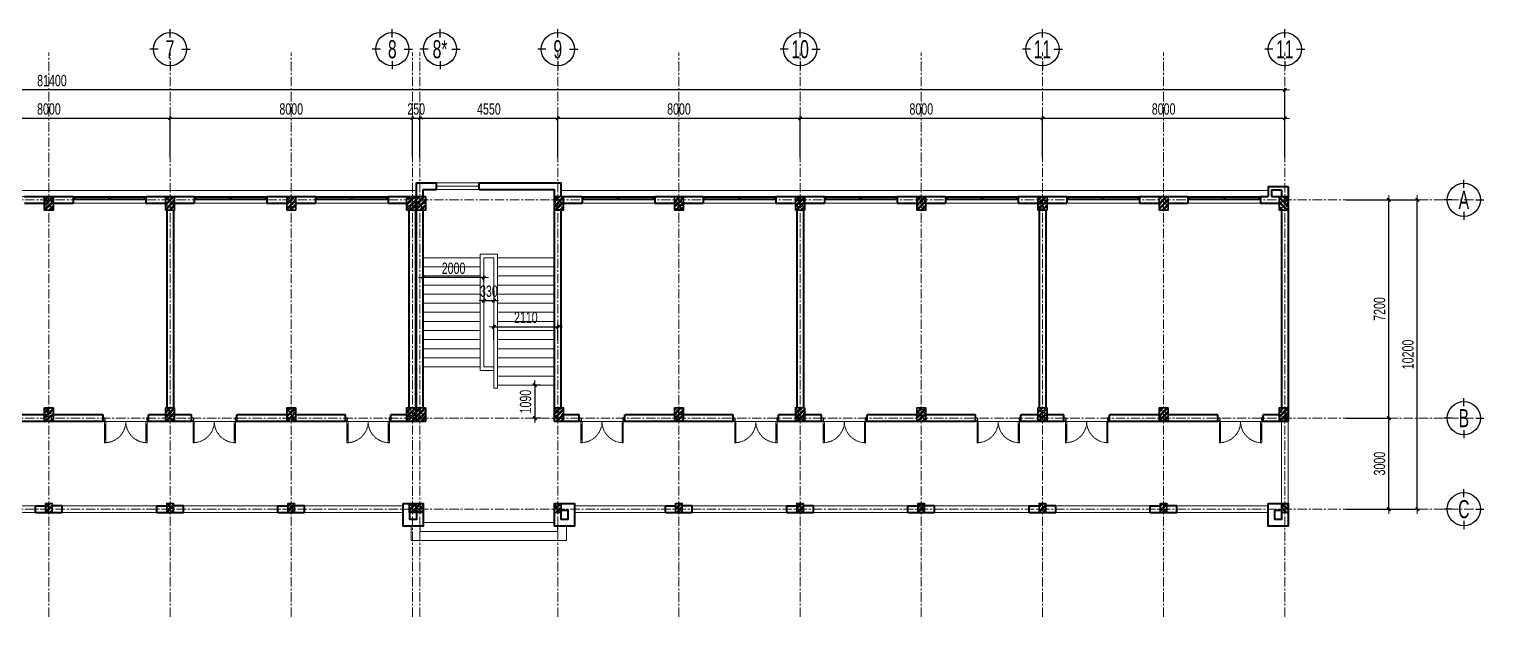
# Model space of a CAD drawing. Header units: millimetres. Extents: x 1890250 to 2116214, y -724415 to -634712.
# Drawn here: x 2068189 to 2116214, y -724415 to -705032 of the extents above; entities that cross this region are included whole.
import ezdxf
from ezdxf.enums import TextEntityAlignment as Align

# ---------------------------------------------------------------- set-up
doc = ezdxf.new("R2010")
doc.units = ezdxf.units.MM
doc.header["$LTSCALE"] = 250
doc.header["$MEASUREMENT"] = 0
doc.linetypes.add('CENTER', pattern=[2, 1.25, -0.25, 0.25, -0.25])
doc.linetypes.add('HIDDEN2', pattern=[0.1875, 0.125, -0.0625])
doc.layers.get('DEFPOINTS').update_dxf_attribs({"lineweight": 0})
for name, color, linetype, lineweight in [('03', 252, 'Continuous', 30), ('cat1', 30, 'Continuous', 40), ('cot', 40, 'Continuous', 35), ('DBH_cua', 125, 'Continuous', 9), ('DBH_manh1', 67, 'Continuous', 13), ('DBH_thay1', 63, 'Continuous', 18), ('dim', 144, 'Continuous', 13), ('hatch1', 136, 'Continuous', 9), ('LC Dim', 8, 'Continuous', 18), ('manh1', 67, 'Continuous', 13), ('thay1', 63, 'Continuous', 18), ('truc', 76, 'CENTER', 9)]:
    doc.layers.add(name, color=color, linetype=linetype, lineweight=lineweight)
doc.styles.add('EG 1', font='VHAVANB.TTF')
doc.styles.add('HOATBIF', font='hoatbif.shx', dxfattribs={"width": 0.7})
doc.styles.add('Tahoma', font='tahoma.ttf')
doc.dimstyles.new('1-150', dxfattribs={"dimscale": 150, "dimtxt": 2.5, "dimasz": 0.35, "dimexe": 0.5, "dimexo": 0, "dimgap": 0.8, "dimtad": 1, "dimdec": 0, "dimzin": 0, "dimdsep": 46, "dimtxsty": 'HOATBIF', "dimblk1": 'DOT', "dimblk2": 'DOT', "dimsah": 1, "dimcen": -1, "dimdle": 1, "dimclrd": 256, "dimclre": 256, "dimclrt": 4, "dimadec": 3, "dimazin": 2, "dimtfac": 0.333333, "dimtdec": 0, "dimtix": 1, "dimtmove": 2, "dimatfit": 3, "dimldrblk": 'DOT', "dimfxl": 1, "dimtvp": 0.833333, "dimtolj": 1, "dimtzin": 0, "dimarcsym": 0})

# ---------------------------------------------------------------- blocks, each defined once
blk = doc.blocks.new('A$C0B8376B1')
at = {"layer": 'truc'}
for p, q in [((45729, 0), (45729, 18610)), ((49729, 0), (49729, 18610)), ((53729, 0), (53729, 18610)), ((57729, 0), (57729, 18610)), ((57979, 0), (57979, 18610)), ((62529, 0), (62529, 18610)), ((66529, 0), (66529, 18610)), ((70529, 0), (70529, 18610)), ((74529, 0), (74529, 18610)), ((78529, 0), (78529, 18610)), ((82529, 0), (82529, 18610)), ((86529, 0), (86529, 18610)), ((92758, 13754), (0, 13754)), ((92758, 6554), (0, 6554)), ((92758, 3554), (0, 3554))]:
    blk.add_line(p, q, dxfattribs=at)
blk = doc.blocks.new('DOT')
at = {"layer": 'LC Dim'}
blk.add_line((-3, 0), (3, 0), dxfattribs=at)
at = {"layer": 'LC Dim', "color": 4}
blk.add_line((-1, -1), (1, 1), dxfattribs=at)
blk.add_lwpolyline([(0.5, 1), (-1, -0.5), (-0.5, -1), (1, 0.5)], close=True, dxfattribs=at)
blk = doc.blocks.new('*D912')
at = {"layer": 'DEFPOINTS', "color": 0, "transparency": 16777216}
for p in [(2111665, -717861), (2113078, -717861), (2111665, -720861)]:
    blk.add_point(p, dxfattribs=at)
at = {"layer": 'dim', "lineweight": -2, "transparency": 16777216}
for p, q in [((2111665, -717861), (2113153, -717861)), ((2113078, -720809), (2113078, -717914)), ((2111665, -720861), (2113153, -720861))]:
    blk.add_line(p, q, dxfattribs=at)
at = {"layer": 'dim', "lineweight": -2, "transparency": 16777216, "xscale": 52.5, "yscale": 52.5, "zscale": 52.5}
for p, rotation in [((2113078, -717861), 90), ((2113078, -720861), 270)]:
    blk.add_blockref('DOT', p, dxfattribs=dict(at, rotation=rotation))
at = {"layer": 'dim', "color": 4, "transparency": 16777216, "insert": (2112770, -719361), "char_height": 375, "attachment_point": 5, "rotation": 90, "style": 'HOATBIF'}
blk.add_mtext('\\A1;3000', dxfattribs=at)
blk = doc.blocks.new('*D913')
at = {"layer": 'DEFPOINTS', "color": 0, "transparency": 16777216}
for p in [(2111665, -710661), (2113078, -710661), (2111665, -717861)]:
    blk.add_point(p, dxfattribs=at)
at = {"layer": 'dim', "lineweight": -2, "transparency": 16777216}
for p, q in [((2111665, -710661), (2113153, -710661)), ((2113078, -717809), (2113078, -710714)), ((2111665, -717861), (2113153, -717861))]:
    blk.add_line(p, q, dxfattribs=at)
at = {"layer": 'dim', "lineweight": -2, "transparency": 16777216, "xscale": 52.5, "yscale": 52.5, "zscale": 52.5}
for p, rotation in [((2113078, -710661), 90), ((2113078, -717861), 270)]:
    blk.add_blockref('DOT', p, dxfattribs=dict(at, rotation=rotation))
at = {"layer": 'dim', "color": 4, "transparency": 16777216, "insert": (2112770, -714261), "char_height": 375, "attachment_point": 5, "rotation": 90, "style": 'HOATBIF'}
blk.add_mtext('\\A1;7200', dxfattribs=at)
blk = doc.blocks.new('*D914')
at = {"layer": 'DEFPOINTS', "color": 0, "transparency": 16777216}
for p in [(2111665, -710661), (2114015, -710661), (2111665, -720861)]:
    blk.add_point(p, dxfattribs=at)
at = {"layer": 'dim', "lineweight": -2, "transparency": 16777216}
for p, q in [((2111665, -710661), (2114090, -710661)), ((2114015, -720809), (2114015, -710714)), ((2111665, -720861), (2114090, -720861))]:
    blk.add_line(p, q, dxfattribs=at)
at = {"layer": 'dim', "lineweight": -2, "transparency": 16777216, "xscale": 52.5, "yscale": 52.5, "zscale": 52.5}
for p, rotation in [((2114015, -710661), 90), ((2114015, -720861), 270)]:
    blk.add_blockref('DOT', p, dxfattribs=dict(at, rotation=rotation))
at = {"layer": 'dim', "color": 4, "transparency": 16777216, "insert": (2113708, -715761), "char_height": 375, "attachment_point": 5, "rotation": 90, "style": 'HOATBIF'}
blk.add_mtext('\\A1;10200', dxfattribs=at)
blk = doc.blocks.new('*D915')
at = {"layer": 'DEFPOINTS', "color": 0, "transparency": 16777216}
for p in [(2101642, -707976), (2101642, -709270), (2109642, -709270)]:
    blk.add_point(p, dxfattribs=at)
at = {"layer": 'dim', "lineweight": -2, "transparency": 16777216}
for p, q in [((2101642, -709270), (2101642, -707901)), ((2109589, -707976), (2101694, -707976)), ((2109642, -709270), (2109642, -707901))]:
    blk.add_line(p, q, dxfattribs=at)
at = {"layer": 'dim', "lineweight": -2, "transparency": 16777216, "xscale": 52.5, "yscale": 52.5, "zscale": 52.5, "rotation": 180}
blk.add_blockref('DOT', (2101642, -707976), dxfattribs=at)
at = {"layer": 'dim', "lineweight": -2, "transparency": 16777216, "xscale": 52.5, "yscale": 52.5, "zscale": 52.5}
blk.add_blockref('DOT', (2109642, -707976), dxfattribs=at)
at = {"layer": 'dim', "color": 4, "transparency": 16777216, "insert": (2105642, -707668), "char_height": 375, "attachment_point": 5, "style": 'HOATBIF'}
blk.add_mtext('\\A1;8000', dxfattribs=at)
blk = doc.blocks.new('*D916')
at = {"layer": 'DEFPOINTS', "color": 0, "transparency": 16777216}
for p in [(2093642, -707976), (2093642, -709270), (2101642, -709270)]:
    blk.add_point(p, dxfattribs=at)
at = {"layer": 'dim', "lineweight": -2, "transparency": 16777216}
for p, q in [((2093642, -709270), (2093642, -707901)), ((2101589, -707976), (2093694, -707976)), ((2101642, -709270), (2101642, -707901))]:
    blk.add_line(p, q, dxfattribs=at)
at = {"layer": 'dim', "lineweight": -2, "transparency": 16777216, "xscale": 52.5, "yscale": 52.5, "zscale": 52.5, "rotation": 180}
blk.add_blockref('DOT', (2093642, -707976), dxfattribs=at)
at = {"layer": 'dim', "lineweight": -2, "transparency": 16777216, "xscale": 52.5, "yscale": 52.5, "zscale": 52.5}
blk.add_blockref('DOT', (2101642, -707976), dxfattribs=at)
at = {"layer": 'dim', "color": 4, "transparency": 16777216, "insert": (2097642, -707668), "char_height": 375, "attachment_point": 5, "style": 'HOATBIF'}
blk.add_mtext('\\A1;8000', dxfattribs=at)
blk = doc.blocks.new('*D917')
at = {"layer": 'DEFPOINTS', "color": 0, "transparency": 16777216}
for p in [(2085642, -707976), (2085642, -709270), (2093642, -709270)]:
    blk.add_point(p, dxfattribs=at)
at = {"layer": 'dim', "lineweight": -2, "transparency": 16777216}
for p, q in [((2085642, -709270), (2085642, -707901)), ((2093589, -707976), (2085694, -707976)), ((2093642, -709270), (2093642, -707901))]:
    blk.add_line(p, q, dxfattribs=at)
at = {"layer": 'dim', "lineweight": -2, "transparency": 16777216, "xscale": 52.5, "yscale": 52.5, "zscale": 52.5, "rotation": 180}
blk.add_blockref('DOT', (2085642, -707976), dxfattribs=at)
at = {"layer": 'dim', "lineweight": -2, "transparency": 16777216, "xscale": 52.5, "yscale": 52.5, "zscale": 52.5}
blk.add_blockref('DOT', (2093642, -707976), dxfattribs=at)
at = {"layer": 'dim', "color": 4, "transparency": 16777216, "insert": (2089642, -707668), "char_height": 375, "attachment_point": 5, "style": 'HOATBIF'}
blk.add_mtext('\\A1;8000', dxfattribs=at)
blk = doc.blocks.new('*D918')
at = {"layer": 'DEFPOINTS', "color": 0, "transparency": 16777216}
for p in [(2081092, -707976), (2081092, -709270), (2085642, -709270)]:
    blk.add_point(p, dxfattribs=at)
at = {"layer": 'dim', "lineweight": -2, "transparency": 16777216}
for p, q in [((2081092, -709270), (2081092, -707901)), ((2085589, -707976), (2081144, -707976)), ((2085642, -709270), (2085642, -707901))]:
    blk.add_line(p, q, dxfattribs=at)
at = {"layer": 'dim', "lineweight": -2, "transparency": 16777216, "xscale": 52.5, "yscale": 52.5, "zscale": 52.5, "rotation": 180}
blk.add_blockref('DOT', (2081092, -707976), dxfattribs=at)
at = {"layer": 'dim', "lineweight": -2, "transparency": 16777216, "xscale": 52.5, "yscale": 52.5, "zscale": 52.5}
blk.add_blockref('DOT', (2085642, -707976), dxfattribs=at)
at = {"layer": 'dim', "color": 4, "transparency": 16777216, "insert": (2083367, -707668), "char_height": 375, "attachment_point": 5, "style": 'HOATBIF'}
blk.add_mtext('\\A1;4550', dxfattribs=at)
blk = doc.blocks.new('*D919')
at = {"layer": 'DEFPOINTS', "color": 0, "transparency": 16777216}
for p in [(2080842, -707976), (2080842, -709270), (2081092, -709270)]:
    blk.add_point(p, dxfattribs=at)
at = {"layer": 'dim', "lineweight": -2, "transparency": 16777216}
for p, q in [((2080789, -707976), (2080737, -707976)), ((2080842, -709270), (2080842, -707901)), ((2081092, -707976), (2080842, -707976)), ((2081092, -709270), (2081092, -707901)), ((2081144, -707976), (2081197, -707976))]:
    blk.add_line(p, q, dxfattribs=at)
at = {"layer": 'dim', "lineweight": -2, "transparency": 16777216, "xscale": 52.5, "yscale": 52.5, "zscale": 52.5}
blk.add_blockref('DOT', (2080842, -707976), dxfattribs=at)
at = {"layer": 'dim', "lineweight": -2, "transparency": 16777216, "xscale": 52.5, "yscale": 52.5, "zscale": 52.5, "rotation": 180}
blk.add_blockref('DOT', (2081092, -707976), dxfattribs=at)
at = {"layer": 'dim', "color": 4, "transparency": 16777216, "insert": (2080967, -707668), "char_height": 375, "attachment_point": 5, "style": 'HOATBIF'}
blk.add_mtext('\\A1;250', dxfattribs=at)
blk = doc.blocks.new('*D920')
at = {"layer": 'DEFPOINTS', "color": 0, "transparency": 16777216}
for p in [(2072842, -707976), (2072842, -709270), (2080842, -709270)]:
    blk.add_point(p, dxfattribs=at)
at = {"layer": 'dim', "lineweight": -2, "transparency": 16777216}
for p, q in [((2072842, -709270), (2072842, -707901)), ((2080789, -707976), (2072894, -707976)), ((2080842, -709270), (2080842, -707901))]:
    blk.add_line(p, q, dxfattribs=at)
at = {"layer": 'dim', "lineweight": -2, "transparency": 16777216, "xscale": 52.5, "yscale": 52.5, "zscale": 52.5, "rotation": 180}
blk.add_blockref('DOT', (2072842, -707976), dxfattribs=at)
at = {"layer": 'dim', "lineweight": -2, "transparency": 16777216, "xscale": 52.5, "yscale": 52.5, "zscale": 52.5}
blk.add_blockref('DOT', (2080842, -707976), dxfattribs=at)
at = {"layer": 'dim', "color": 4, "transparency": 16777216, "insert": (2076842, -707668), "char_height": 375, "attachment_point": 5, "style": 'HOATBIF'}
blk.add_mtext('\\A1;8000', dxfattribs=at)
blk = doc.blocks.new('*D921')
at = {"layer": 'DEFPOINTS', "color": 0, "transparency": 16777216}
for p in [(2064842, -707976), (2064842, -709270), (2072842, -709270)]:
    blk.add_point(p, dxfattribs=at)
at = {"layer": 'dim', "lineweight": -2, "transparency": 16777216}
for p, q in [((2064842, -709270), (2064842, -707901)), ((2072789, -707976), (2064894, -707976)), ((2072842, -709270), (2072842, -707901))]:
    blk.add_line(p, q, dxfattribs=at)
at = {"layer": 'dim', "lineweight": -2, "transparency": 16777216, "xscale": 52.5, "yscale": 52.5, "zscale": 52.5, "rotation": 180}
blk.add_blockref('DOT', (2064842, -707976), dxfattribs=at)
at = {"layer": 'dim', "lineweight": -2, "transparency": 16777216, "xscale": 52.5, "yscale": 52.5, "zscale": 52.5}
blk.add_blockref('DOT', (2072842, -707976), dxfattribs=at)
at = {"layer": 'dim', "color": 4, "transparency": 16777216, "insert": (2068842, -707668), "char_height": 375, "attachment_point": 5, "style": 'HOATBIF'}
blk.add_mtext('\\A1;8000', dxfattribs=at)
blk = doc.blocks.new('*D928')
at = {"layer": 'DEFPOINTS', "color": 0, "transparency": 16777216}
for p in [(2028242, -707038), (2028242, -709270), (2109642, -709270)]:
    blk.add_point(p, dxfattribs=at)
at = {"layer": 'dim', "lineweight": -2, "transparency": 16777216}
for p, q in [((2028242, -709270), (2028242, -706963)), ((2109589, -707038), (2028294, -707038)), ((2109642, -709270), (2109642, -706963))]:
    blk.add_line(p, q, dxfattribs=at)
at = {"layer": 'dim', "lineweight": -2, "transparency": 16777216, "xscale": 52.5, "yscale": 52.5, "zscale": 52.5, "rotation": 180}
blk.add_blockref('DOT', (2028242, -707038), dxfattribs=at)
at = {"layer": 'dim', "lineweight": -2, "transparency": 16777216, "xscale": 52.5, "yscale": 52.5, "zscale": 52.5}
blk.add_blockref('DOT', (2109642, -707038), dxfattribs=at)
at = {"layer": 'dim', "color": 4, "transparency": 16777216, "insert": (2068942, -706731), "char_height": 375, "attachment_point": 5, "style": 'HOATBIF'}
blk.add_mtext('\\A1;81400', dxfattribs=at)
blk = doc.blocks.new('KyHieu TrucDinhVi')
at = {"color": 7, "lineweight": 30}
for p, q in [((0, 2.36), (0, 4)), ((-2.36, 0), (-4, 0)), ((2.36, 0), (4, 0)), ((0, -2.36), (0, -4))]:
    blk.add_line(p, q, dxfattribs=at)
blk.add_circle((0, 0), 3.3, dxfattribs=at)
at = {"ltscale": 20, "style": 'Tahoma'}
blk.add_attdef('AA', text='', height=3, dxfattribs=at).set_placement((0, 0), align=Align.MIDDLE_CENTER)
blk = doc.blocks.new('COT 30X45')
at = {"layer": 'hatch1'}
h = blk.add_hatch(dxfattribs=at)
h.set_pattern_fill('BTCT', color=256, scale=30)
h.set_pattern_definition([(50, (-140251.38, -4434.1), (215.17805, -18.82564), [22.5, -247.5]), (355, (-140251.38, -4434.1), (-41.6254, 225.65764), [18, -198]), (100.4514, (-140233.45, -4435.67), (173.5528, 206.83186), [19.12206, -210.34263]), (46.1842, (-140251.38, -4374.1), (320.1723, -49.6557), [33.75, -371.25]), (96.6356, (-140224.7, -4378.24), (280.3988, 292.23536), [28.6831, -315.5139]), (351.1842, (-140251.38, -4374.1), (280.3986, 292.2356), [27, -297]), (21, (-140221.38, -4389.1), (179.07212, -120.78567), [22.5, -247.5]), (326, (-140221.38, -4389.1), (72.9946, 217.545), [18, -198]), (71.4514, (-140206.46, -4399.17), (252.0668, 96.75915), [19.12206, -210.34263]), (37.5, (-140251.38, -4434.105), (3.647957, 99.868156), [0, -195.6, 0, -201, 0, -198.75]), (7.5, (-140251.38, -4434.1), (78.92086, 118.32351), [0, -114.6, 0, -191.1, 0, -75.75]), (327.5, (-140318.28, -4434.105), (160.14673, -6.76646), [0, -75, 0, -234, 0, -310.5]), (317.5, (-140348.28, -4434.1), (174.95585, 30.0315), [0, -97.5, 0, -155.4, 0, -220.5]), (45, (-140251.38, -4434.1), (-79.54951, 79.54951), []), (45, (-140198.35, -4434.1), (-79.54951, 79.54951), [])])
h.paths.add_polyline_path([(300, 450), (0, 450), (0, 0), (300, 0)])
at = {"layer": 'cot'}
blk.add_lwpolyline([(0, 0), (300, 0), (300, 450), (0, 450)], close=True, dxfattribs=at)
blk = doc.blocks.new('COT 22X30')
at = {"layer": 'hatch1'}
h = blk.add_hatch(dxfattribs=at)
h.set_pattern_fill('BTCT', color=256, scale=30)
h.set_pattern_definition([(50, (-164608.16, -56017.02), (215.17805, -18.82564), [22.5, -247.5]), (355, (-164608.16, -56017.02), (-41.6254, 225.65764), [18, -198]), (100.4514, (-164590.23, -56018.6), (173.55281, 206.83186), [19.12206, -210.34263]), (46.1842, (-164608.16, -55957.02), (320.1723, -49.6557), [33.75, -371.25]), (96.6356, (-164581.48, -55961.16), (280.3988, 292.23536), [28.6831, -315.5139]), (351.1842, (-164608.16, -55957.02), (280.3986, 292.2356), [27, -297]), (21, (-164578.16, -55972.02), (179.07212, -120.78567), [22.5, -247.5]), (326, (-164578.16, -55972.02), (72.9946, 217.545), [18, -198]), (71.4514, (-164563.24, -55982.09), (252.0668, 96.75915), [19.12206, -210.34263]), (37.5, (-164608.16, -56017.02), (3.647957, 99.868156), [0, -195.6, 0, -201, 0, -198.75]), (7.5, (-164608.16, -56017.02), (78.92086, 118.323514), [0, -114.6, 0, -191.1, 0, -75.75]), (327.5, (-164675.06, -56017.02), (160.14673, -6.76646), [0, -75, 0, -234, 0, -310.5]), (317.5, (-164705.06, -56017.02), (174.95585, 30.0315), [0, -97.5, 0, -155.4, 0, -220.5]), (45, (-164608.16, -56017.02), (-79.54951, 79.54951), []), (45, (-164555.13, -56017.02), (-79.54951, 79.54951), [])])
h.paths.add_polyline_path([(300, 220), (0, 220), (0, 0), (300, 0)])
at = {"layer": 'cot'}
blk.add_lwpolyline([(0, 0), (300, 0), (300, 220), (0, 220)], close=True, dxfattribs=at)
blk = doc.blocks.new('A$C69BC6F3A')
at = {"layer": 'cot'}
for name, p, rotation in [('COT 30X45', (40860, 10420), 180), ('COT 30X45', (44860, 10420), 180), ('COT 30X45', (48860, 10420), 180), ('COT 30X45', (52820, 10420), 180), ('COT 30X45', (53150, 10420), 180), ('COT 30X45', (57700, 10420), 180), ('COT 30X45', (61660, 10420), 180), ('COT 30X45', (65660, 10420), 180), ('COT 30X45', (69660, 10420), 180), ('COT 30X45', (73660, 10420), 180), ('COT 30X45', (77660, 10420), 180), ('COT 22X30', (81620, 0), 90)]:
    blk.add_blockref(name, p, dxfattribs=dict(at, rotation=rotation))
at = {"layer": 'cot', "xscale": -1}
for name, p, rotation in [('COT 30X45', (81320, 10420), 180), ('COT 22X30', (40600, 0), 270), ('COT 22X30', (44600, 0), 270), ('COT 22X30', (48600, 0), 270), ('COT 22X30', (52600, 0), 270), ('COT 22X30', (52850, 0), 270), ('COT 22X30', (57400, 0), 270), ('COT 22X30', (61400, 0), 270), ('COT 22X30', (65400, 0), 270), ('COT 22X30', (69400, 0), 270), ('COT 22X30', (73400, 0), 270), ('COT 22X30', (77400, 0), 270)]:
    blk.add_blockref(name, p, dxfattribs=dict(at, rotation=rotation))
at = {"layer": 'cot'}
for p in [(40560, 3000), (44560, 3000), (48560, 3000), (52520, 3000), (52850, 3000), (57400, 3000), (61360, 3000), (65360, 3000), (69360, 3000), (73360, 3000), (77360, 3000), (81320, 3000)]:
    blk.add_blockref('COT 30X45', p, dxfattribs=at)
blk = doc.blocks.new('*U740')
at = {"color": 31}
for points in [[(60, -40), (45, -40), (45, -10), (0, -10), (0, -40), (0, -40), (0, -90), (0, -90), (0, -120), (45, -120), (45, -90), (60, -90)], [(30, -90), (60, -90), (60, -40), (30, -40)], [(1193, -90), (1163, -90), (1163, -40), (1193, -40)], [(1223, -90), (1207, -90), (1207, -40), (1223, -40), (1223, -10), (1177, -10), (1177, -40), (1193, -40), (1193, -90), (1177, -90), (1177, -120), (1223, -120)], [(1207, -90), (1237, -90), (1237, -40), (1207, -40)], [(2340, -40), (2355, -40), (2355, -10), (2400, -10), (2400, -40), (2400, -40), (2400, -90), (2400, -90), (2400, -120), (2355, -120), (2355, -90), (2340, -90)], [(2370, -90), (2340, -90), (2340, -40), (2370, -40)]]:
    blk.add_lwpolyline(points, close=True, dxfattribs=at)
at = {"lineweight": -2}
for points in [[(45, -10), (1177, -10), (1177, -40), (45, -40)], [(45, -90), (1177, -90), (1177, -120), (45, -120)], [(2355, -10), (1223, -10), (1223, -40), (2355, -40)], [(2355, -90), (1223, -90), (1223, -120), (2355, -120)]]:
    blk.add_lwpolyline(points, close=True, dxfattribs=at)
blk = doc.blocks.new('A$C22885C9E2')
at = {"layer": 'cat1'}
for p, q in [((52850, 120), (53510, 120)), ((52850, -7750), (52850, 120)), ((53510, -100), (53510, 120)), ((54910, -100), (54910, 120)), ((54910, 120), (57620, 120)), ((57620, -330), (57620, 120)), ((80960, 0), (81620, 0)), ((80960, 0), (80960, -330)), ((81620, 0), (81620, -7750)), ((39910, -330), (41510, -330)), ((41510, -330), (41510, -550)), ((43910, -330), (43910, -550)), ((43910, -330), (45510, -330)), ((45510, -330), (45510, -550)), ((47910, -330), (47910, -550)), ((47910, -330), (49510, -330)), ((49510, -330), (49510, -550)), ((51910, -330), (51910, -550)), ((51910, -330), (52850, -330)), ((52820, -7750), (52820, -330)), ((53070, -100), (53510, -100)), ((53070, -330), (53070, -100)), ((54910, -100), (57400, -100)), ((57400, -7750), (57400, -100)), ((57620, -330), (58310, -330)), ((58310, -330), (58310, -550)), ((60710, -330), (60710, -550)), ((60710, -330), (62310, -330)), ((62310, -330), (62310, -550)), ((64710, -330), (64710, -550)), ((64710, -330), (66310, -330)), ((66310, -330), (66310, -550)), ((68710, -330), (68710, -550)), ((68710, -330), (70310, -330)), ((70310, -330), (70310, -550)), ((72710, -330), (72710, -550)), ((72710, -330), (74310, -330)), ((74310, -330), (74310, -550)), ((76710, -330), (76710, -550)), ((76710, -330), (78310, -330)), ((78310, -330), (78310, -550)), ((80710, -330), (80710, -550)), ((80710, -330), (80960, -330)), ((81070, -110), (81400, -110)), ((81070, -110), (81070, -330)), ((81070, -330), (81620, -330)), ((81400, -110), (81400, -330)), ((39910, -550), (40560, -550)), ((40860, -550), (41510, -550)), ((43910, -550), (44560, -550)), ((44600, -780), (44600, -7300)), ((44820, -780), (44820, -7300)), ((44860, -550), (45510, -550)), ((47910, -550), (48560, -550)), ((48860, -550), (49510, -550)), ((51910, -550), (52520, -550)), ((52600, -7300), (52600, -780)), ((53070, -7300), (53070, -780)), ((57620, -7300), (57620, -780)), ((57700, -550), (58310, -550)), ((60710, -550), (61360, -550)), ((61660, -550), (62310, -550)), ((64710, -550), (65360, -550)), ((65400, -780), (65400, -7300)), ((65620, -780), (65620, -7300)), ((65660, -550), (66310, -550)), ((68710, -550), (69360, -550)), ((69660, -550), (70310, -550)), ((72710, -550), (73360, -550)), ((73400, -780), (73400, -7300)), ((73620, -780), (73620, -7300)), ((73660, -550), (74310, -550)), ((76710, -550), (77360, -550)), ((77660, -550), (78310, -550)), ((80710, -550), (81320, -550)), ((81400, -780), (81400, -7300)), ((40560, -7530), (38920, -7530)), ((42500, -7530), (40860, -7530)), ((42500, -7750), (42500, -7530)), ((44000, -7750), (44000, -7530)), ((44560, -7530), (44000, -7530)), ((45420, -7530), (44860, -7530)), ((45420, -7750), (45420, -7530)), ((46920, -7750), (46920, -7530)), ((48560, -7530), (46920, -7530)), ((50500, -7530), (48860, -7530)), ((50500, -7750), (50500, -7530)), ((52520, -7530), (52000, -7530)), ((52000, -7750), (52000, -7530)), ((58220, -7530), (57700, -7530)), ((58220, -7750), (58220, -7530)), ((59720, -7750), (59720, -7530)), ((61360, -7530), (59720, -7530)), ((63300, -7530), (61660, -7530)), ((63300, -7750), (63300, -7530)), ((65360, -7530), (64800, -7530)), ((64800, -7750), (64800, -7530)), ((66220, -7530), (65660, -7530)), ((66220, -7750), (66220, -7530)), ((67720, -7750), (67720, -7530)), ((69360, -7530), (67720, -7530)), ((71300, -7530), (69660, -7530)), ((71300, -7750), (71300, -7530)), ((73360, -7530), (72800, -7530)), ((72800, -7750), (72800, -7530)), ((74220, -7530), (73660, -7530)), ((74220, -7750), (74220, -7530)), ((75720, -7750), (75720, -7530)), ((77360, -7530), (75720, -7530)), ((79300, -7530), (77660, -7530)), ((79300, -7750), (79300, -7530)), ((80800, -7750), (80800, -7530)), ((81320, -7530), (80800, -7530)), ((42500, -7750), (38920, -7750)), ((45420, -7750), (44000, -7750)), ((50500, -7750), (46920, -7750)), ((53150, -7750), (52000, -7750)), ((58220, -7750), (57400, -7750)), ((63300, -7750), (59720, -7750)), ((66220, -7750), (64800, -7750)), ((71300, -7750), (67720, -7750)), ((74220, -7750), (72800, -7750)), ((79300, -7750), (75720, -7750)), ((81620, -7750), (80800, -7750)), ((40270, -10750), (40270, -10530)), ((40270, -10530), (40600, -10530)), ((41150, -10530), (40820, -10530)), ((41150, -10750), (41150, -10530)), ((44270, -10750), (44270, -10530)), ((44270, -10530), (44600, -10530)), ((45150, -10530), (44820, -10530)), ((45150, -10750), (45150, -10530)), ((48270, -10750), (48270, -10530)), ((48270, -10530), (48600, -10530)), ((49150, -10530), (48820, -10530)), ((49150, -10750), (49150, -10530)), ((61070, -10750), (61070, -10530)), ((61070, -10530), (61400, -10530)), ((61950, -10530), (61620, -10530)), ((61950, -10750), (61950, -10530)), ((65070, -10750), (65070, -10530)), ((65070, -10530), (65400, -10530)), ((65950, -10530), (65620, -10530)), ((65950, -10750), (65950, -10530)), ((69070, -10750), (69070, -10530)), ((69070, -10530), (69400, -10530)), ((69950, -10530), (69620, -10530)), ((69950, -10750), (69950, -10530)), ((73070, -10750), (73070, -10530)), ((73070, -10530), (73400, -10530)), ((73950, -10530), (73620, -10530)), ((73950, -10750), (73950, -10530)), ((77070, -10750), (77070, -10530)), ((77070, -10530), (77400, -10530)), ((77950, -10530), (77620, -10530)), ((77950, -10750), (77950, -10530)), ((80960, -11200), (80960, -10450)), ((80960, -10450), (81620, -10450)), ((81620, -10450), (81620, -11200)), ((40270, -10750), (41150, -10750)), ((44270, -10750), (45150, -10750)), ((48270, -10750), (49150, -10750)), ((61070, -10750), (61950, -10750)), ((65070, -10750), (65950, -10750)), ((69070, -10750), (69950, -10750)), ((73070, -10750), (73950, -10750)), ((77070, -10750), (77950, -10750)), ((81620, -11200), (80960, -11200))]:
    blk.add_line(p, q, dxfattribs=at)
for points in [[(52410, -10450), (53070, -10450), (53070, -11200), (52410, -11200)], [(57400, -10450), (58060, -10450), (58060, -11200), (57400, -11200)], [(80960, -10450), (81620, -10450), (81620, -11200), (80960, -11200)], [(57620, -10670), (57840, -10670), (57840, -10980), (57620, -10980)], [(81180, -10670), (81400, -10670), (81400, -10980), (81180, -10980)]]:
    blk.add_lwpolyline(points, close=True, dxfattribs=at)
blk.add_lwpolyline([(52850, -10670), (52850, -10980), (52630, -10980), (52630, -10750)], dxfattribs=at)
at = {"layer": 'manh1'}
for p, q in [((53070, -2350), (54950, -2350)), ((55520, -2350), (57400, -2350)), ((53070, -2650), (54950, -2650)), ((55520, -2650), (57400, -2650)), ((53070, -2950), (54950, -2950)), ((53070, -3250), (54950, -3250)), ((55520, -2950), (57400, -2950)), ((55520, -3250), (57400, -3250)), ((53070, -3550), (54950, -3550)), ((55520, -3550), (57400, -3550)), ((53070, -3850), (54950, -3850)), ((53070, -4150), (54950, -4150)), ((55520, -3850), (57400, -3850)), ((55520, -4150), (57400, -4150)), ((53070, -4450), (54950, -4450)), ((53070, -4750), (54950, -4750)), ((55520, -4450), (57400, -4450)), ((55520, -4750), (57400, -4750)), ((53070, -5050), (54950, -5050)), ((55520, -5050), (57400, -5050)), ((53070, -5350), (54950, -5350)), ((53070, -5650), (54950, -5650)), ((55520, -5350), (57400, -5350)), ((55520, -5650), (57400, -5650)), ((53070, -5950), (54950, -5950)), ((55520, -5950), (57400, -5950)), ((55520, -6250), (57400, -6250)), ((55520, -6550), (57400, -6550))]:
    blk.add_line(p, q, dxfattribs=at)
at = {"layer": 'thay1'}
for p, q in [((53510, 120), (54910, 120)), ((53510, 10), (54910, 10)), ((12820, -130), (52850, -130)), ((12820, -330), (52850, -330)), ((53510, -100), (54910, -100)), ((57620, -130), (80960, -130)), ((58310, -330), (80710, -330)), ((62110, -330), (68710, -330)), ((70110, -330), (76710, -330)), ((41510, -550), (43910, -550)), ((45510, -550), (47910, -550)), ((49510, -550), (51910, -550)), ((58310, -550), (60710, -550)), ((62310, -550), (64710, -550)), ((66310, -550), (68710, -550)), ((70310, -550), (72710, -550)), ((74355, -550), (76755, -550)), ((78310, -550), (80710, -550)), ((55520, -2230), (54950, -2230)), ((54950, -6070), (54950, -2230)), ((55070, -5950), (55070, -2350)), ((55400, -2350), (55070, -2350)), ((55400, -6650), (55400, -2350)), ((55520, -6650), (55520, -2230)), ((54950, -6070), (55400, -6070)), ((55070, -5950), (55400, -5950)), ((55400, -6650), (55520, -6650)), ((13420, -7750), (52000, -7750)), ((58220, -7750), (80800, -7750)), ((52670, -11200), (52670, -11680)), ((52970, -11200), (52970, -11380)), ((57500, -11380), (52970, -11380)), ((57400, -11080), (53070, -11080)), ((57500, -11200), (57500, -11380)), ((57800, -11200), (57800, -11680)), ((57800, -11680), (52670, -11680))]:
    blk.add_line(p, q, dxfattribs=at)
for points in [[(81400, -10450), (81620, -10450), (81620, -7750), (81400, -7750)], [(40270, -10530), (37150, -10530), (37150, -10750), (40270, -10750)], [(44270, -10530), (41150, -10530), (41150, -10750), (44270, -10750)], [(45150, -10530), (48270, -10530), (48270, -10750), (45150, -10750)], [(49150, -10530), (52410, -10530), (52410, -10750), (49150, -10750)], [(61070, -10530), (58060, -10530), (58060, -10750), (61070, -10750)], [(61950, -10530), (65070, -10530), (65070, -10750), (61950, -10750)], [(65950, -10530), (69070, -10530), (69070, -10750), (65950, -10750)], [(69950, -10530), (73070, -10530), (73070, -10750), (69950, -10750)], [(73950, -10530), (77070, -10530), (77070, -10750), (73950, -10750)], [(77950, -10750), (80960, -10750), (80960, -10530), (77950, -10530)]]:
    blk.add_lwpolyline(points, close=True, dxfattribs=at)
at = {"layer": 'cot'}
blk.add_blockref('A$C69BC6F3A', (0, -10750), dxfattribs=at)
at = {"layer": 'DBH_cua'}
for p in [(41510, -320), (45510, -320), (49510, -320), (58310, -320), (62310, -320), (66310, -320), (70310, -320), (74310, -320), (78310, -320)]:
    blk.add_blockref('*U740', p, dxfattribs=at)
blk = doc.blocks.new('*U750')
for p, q in [((-600, -90), (-600, -50)), ((-100, -70), (-600, -70)), ((-100, -90), (-100, -50)), ((-600, -1410), (-600, -1450)), ((-100, -1430), (-600, -1430)), ((-100, -1410), (-100, -1450))]:
    blk.add_line(p, q)
for points in [[(0, -50), (0, -90), (-700, -90), (-700, -50)], [(0, -1450), (0, -1410), (-700, -1410), (-700, -1450)]]:
    blk.add_lwpolyline(points, close=True)
at = {"linetype": 'HIDDEN2'}
for centre, start, end in [((0, -50), 180, 270), ((0, -1450), 90, 180)]:
    blk.add_arc(centre, 700, start, end, dxfattribs=at)
at = {"layer": '03'}
for points in [[(125, 0), (125, -60), (40, -60), (40, -50), (0, -50), (0, 0)], [(125, -1500), (125, -1440), (40, -1440), (40, -1450), (0, -1450), (0, -1500)]]:
    blk.add_lwpolyline(points, close=True, dxfattribs=at)
blk = doc.blocks.new('*D911')
at = {"layer": 'DEFPOINTS', "color": 0, "ltscale": 0.3, "transparency": 16777216}
for p in [(2085069, -716771), (2084886, -717861), (2085069, -717861)]:
    blk.add_point(p, dxfattribs=at)
at = {"layer": 'LC Dim', "lineweight": -2, "ltscale": 0.3, "transparency": 16777216}
for p, q in [((2085069, -716771), (2084811, -716771)), ((2084886, -716719), (2084886, -716666)), ((2084886, -716771), (2084886, -717861)), ((2085069, -717861), (2084811, -717861)), ((2084886, -717914), (2084886, -717966))]:
    blk.add_line(p, q, dxfattribs=at)
at = {"layer": 'LC Dim', "lineweight": -2, "ltscale": 0.3, "transparency": 16777216, "xscale": 52.5, "yscale": 52.5, "zscale": 52.5}
for p, rotation in [((2084886, -716771), 270), ((2084886, -717861), 90)]:
    blk.add_blockref('DOT', p, dxfattribs=dict(at, rotation=rotation))
at = {"layer": 'LC Dim', "color": 4, "ltscale": 0.3, "transparency": 16777216, "insert": (2084578, -717316), "char_height": 375, "attachment_point": 5, "rotation": 90, "style": 'HOATBIF'}
blk.add_mtext('\\A1;1090', dxfattribs=at)
blk = doc.blocks.new('*D905')
at = {"layer": 'DEFPOINTS', "color": 0, "ltscale": 0.3, "transparency": 16777216}
for p in [(2085642, -714850), (2083532, -715291), (2085642, -715291)]:
    blk.add_point(p, dxfattribs=at)
at = {"layer": 'LC Dim', "lineweight": -2, "ltscale": 0.3, "transparency": 16777216}
for p, q in [((2083532, -715291), (2083532, -714775)), ((2083584, -714850), (2085589, -714850)), ((2085642, -715291), (2085642, -714775))]:
    blk.add_line(p, q, dxfattribs=at)
at = {"layer": 'LC Dim', "lineweight": -2, "ltscale": 0.3, "transparency": 16777216, "xscale": 52.5, "yscale": 52.5, "zscale": 52.5, "rotation": 180}
blk.add_blockref('DOT', (2083532, -714850), dxfattribs=at)
at = {"layer": 'LC Dim', "lineweight": -2, "ltscale": 0.3, "transparency": 16777216, "xscale": 52.5, "yscale": 52.5, "zscale": 52.5}
blk.add_blockref('DOT', (2085642, -714850), dxfattribs=at)
at = {"layer": 'LC Dim', "color": 4, "ltscale": 0.3, "transparency": 16777216, "insert": (2084587, -714543), "char_height": 375, "attachment_point": 5, "style": 'HOATBIF'}
blk.add_mtext('\\A1;2110', dxfattribs=at)
blk = doc.blocks.new('*D906')
at = {"layer": 'DEFPOINTS', "color": 0, "ltscale": 0.3, "transparency": 16777216}
for p in [(2081202, -713228), (2081202, -713366), (2083202, -713366)]:
    blk.add_point(p, dxfattribs=at)
at = {"layer": 'LC Dim', "lineweight": -2, "ltscale": 0.3, "transparency": 16777216}
for p, q in [((2081202, -713366), (2081202, -713153)), ((2083202, -713366), (2083202, -713153)), ((2083149, -713228), (2081254, -713228))]:
    blk.add_line(p, q, dxfattribs=at)
at = {"layer": 'LC Dim', "lineweight": -2, "ltscale": 0.3, "transparency": 16777216, "xscale": 52.5, "yscale": 52.5, "zscale": 52.5, "rotation": 180}
blk.add_blockref('DOT', (2081202, -713228), dxfattribs=at)
at = {"layer": 'LC Dim', "lineweight": -2, "ltscale": 0.3, "transparency": 16777216, "xscale": 52.5, "yscale": 52.5, "zscale": 52.5}
blk.add_blockref('DOT', (2083202, -713228), dxfattribs=at)
at = {"layer": 'LC Dim', "color": 4, "ltscale": 0.3, "transparency": 16777216, "insert": (2082202, -712921), "char_height": 375, "attachment_point": 5, "style": 'HOATBIF'}
blk.add_mtext('\\A1;2000', dxfattribs=at)
blk = doc.blocks.new('*D907')
at = {"layer": 'DEFPOINTS', "color": 0, "ltscale": 0.3, "transparency": 16777216}
for p in [(2083202, -713675), (2083532, -713675), (2083532, -713984)]:
    blk.add_point(p, dxfattribs=at)
at = {"layer": 'LC Dim', "lineweight": -2, "ltscale": 0.3, "transparency": 16777216}
for p, q in [((2083149, -713984), (2083097, -713984)), ((2083202, -713675), (2083202, -714059)), ((2083202, -713984), (2083532, -713984)), ((2083532, -713675), (2083532, -714059)), ((2083584, -713984), (2083637, -713984))]:
    blk.add_line(p, q, dxfattribs=at)
at = {"layer": 'LC Dim', "lineweight": -2, "ltscale": 0.3, "transparency": 16777216, "xscale": 52.5, "yscale": 52.5, "zscale": 52.5}
blk.add_blockref('DOT', (2083202, -713984), dxfattribs=at)
at = {"layer": 'LC Dim', "lineweight": -2, "ltscale": 0.3, "transparency": 16777216, "xscale": 52.5, "yscale": 52.5, "zscale": 52.5, "rotation": 180}
blk.add_blockref('DOT', (2083532, -713984), dxfattribs=at)
at = {"layer": 'LC Dim', "color": 4, "ltscale": 0.3, "transparency": 16777216, "insert": (2083367, -713676), "char_height": 375, "attachment_point": 5, "style": 'HOATBIF'}
blk.add_mtext('\\A1;330', dxfattribs=at)

msp = doc.modelspace()

# ---------------------------------------------------------------- block references
at = {"layer": 'DBH_manh1', "xscale": -1, "rotation": 270}
for p in [(2072131.7, -717971.4), (2075051.7, -717971.4), (2080131.7, -717971.4), (2087851.7, -717971.4), (2092931.7, -717971.4), (2095851.7, -717971.4), (2100931.7, -717971.4), (2103851.7, -717971.4), (2108931.7, -717971.4)]:
    msp.add_blockref('*U750', p, dxfattribs=at)
at = {"layer": 'DBH_thay1'}
ref = msp.add_blockref('KyHieu TrucDinhVi', (2072841.7, -705694.4), dxfattribs=dict(at, xscale=165.6885475228875, yscale=165.6885475228875, zscale=165.6885475228875))
ref.add_attrib('AA', '7', dxfattribs={"layer": '0', "ltscale": 20, "height": 596.5, "style": 'EG 1', "width": 0.65}).set_placement((2072841.7, -705694.4), align=Align.MIDDLE_CENTER)
ref = msp.add_blockref('KyHieu TrucDinhVi', (2080179, -705694.4), dxfattribs=dict(at, xscale=165.6885475228875, yscale=165.6885475228875, zscale=165.6885475228875))
ref.add_attrib('AA', '8', dxfattribs={"layer": '0', "ltscale": 20, "height": 596.5, "style": 'EG 1', "width": 0.65}).set_placement((2080179, -705694.4), align=Align.MIDDLE_CENTER)
ref = msp.add_blockref('KyHieu TrucDinhVi', (2081754.5, -705694.4), dxfattribs=dict(at, xscale=165.6885475228875, yscale=165.6885475228875, zscale=165.6885475228875))
ref.add_attrib('AA', '8*', dxfattribs={"layer": '0', "ltscale": 20, "height": 596.48, "style": 'EG 1', "width": 0.65}).set_placement((2081754.5, -705694.4), align=Align.MIDDLE_CENTER)
ref = msp.add_blockref('KyHieu TrucDinhVi', (2085641.7, -705694.4), dxfattribs=dict(at, xscale=165.6885475228875, yscale=165.6885475228875, zscale=165.6885475228875))
ref.add_attrib('AA', '9', dxfattribs={"layer": '0', "ltscale": 20, "height": 596.5, "style": 'EG 1', "width": 0.65}).set_placement((2085641.7, -705694.4), align=Align.MIDDLE_CENTER)
ref = msp.add_blockref('KyHieu TrucDinhVi', (2093641.7, -705694.4), dxfattribs=dict(at, xscale=165.6885475228875, yscale=165.6885475228875, zscale=165.6885475228875))
ref.add_attrib('AA', '10', dxfattribs={"layer": '0', "ltscale": 20, "height": 596.48, "style": 'EG 1', "width": 0.65}).set_placement((2093641.7, -705694.4), align=Align.MIDDLE_CENTER)
ref = msp.add_blockref('KyHieu TrucDinhVi', (2101641.7, -705694.4), dxfattribs=dict(at, xscale=165.6885475228875, yscale=165.6885475228875, zscale=165.6885475228875))
ref.add_attrib('AA', '11', dxfattribs={"layer": '0', "ltscale": 20, "height": 596.48, "style": 'EG 1', "width": 0.65}).set_placement((2101641.7, -705694.4), align=Align.MIDDLE_CENTER)
ref = msp.add_blockref('KyHieu TrucDinhVi', (2109641.7, -705694.4), dxfattribs=dict(at, xscale=165.6885475228875, yscale=165.6885475228875, zscale=165.6885475228875))
ref.add_attrib('AA', '11', dxfattribs={"layer": '0', "ltscale": 20, "height": 596.48, "style": 'EG 1', "width": 0.65}).set_placement((2109641.7, -705694.4), align=Align.MIDDLE_CENTER)
ref = msp.add_blockref('KyHieu TrucDinhVi', (2115551.5, -710662.2), dxfattribs=dict(at, xscale=165.6885475228875, yscale=165.6885475228875, zscale=165.6885475228875))
ref.add_attrib('AA', 'a', dxfattribs={"layer": '0', "ltscale": 20, "height": 596.5, "style": 'EG 1', "width": 0.65}).set_placement((2115551.5, -710662.2), align=Align.MIDDLE_CENTER)
ref = msp.add_blockref('KyHieu TrucDinhVi', (2115551.5, -717862.2), dxfattribs=dict(at, xscale=165.6885475228875, yscale=165.6885475228875, zscale=165.6885475228875))
ref.add_attrib('AA', 'b', dxfattribs={"layer": '0', "ltscale": 20, "height": 596.5, "style": 'EG 1', "width": 0.65}).set_placement((2115551.5, -717862.2), align=Align.MIDDLE_CENTER)
ref = msp.add_blockref('KyHieu TrucDinhVi', (2115551.5, -720861.4), dxfattribs=dict(at, xscale=165.6885475228875, yscale=165.6885475228875, zscale=165.6885475228875))
ref.add_attrib('AA', 'c', dxfattribs={"layer": '0', "ltscale": 20, "height": 596.5, "style": 'EG 1', "width": 0.65}).set_placement((2115551.5, -720861.4), align=Align.MIDDLE_CENTER)
at = {"layer": 'thay1'}
msp.add_blockref('A$C22885C9E2', (2028131.7, -710221.4), dxfattribs=at)
at = {"layer": 'truc'}
msp.add_blockref('A$C0B8376B1', (2023112.8, -724415.1), dxfattribs=at)

# ---------------------------------------------------------------- dimensions: what is measured, and where the dimension line sits
at = {"layer": 'dim'}
for base, p1, p2, picture, middle in [((2028241.7, -707038.4), (2109641.7, -709269.9), (2028241.7, -709269.9), '*D928', (2068941.7, -706730.9)), ((2064841.7, -707975.9), (2072841.7, -709269.9), (2064841.7, -709269.9), '*D921', (2068841.7, -707668.4)), ((2072841.7, -707975.9), (2080841.7, -709269.9), (2072841.7, -709269.9), '*D920', (2076841.7, -707668.4)), ((2080841.7, -707975.9), (2081091.7, -709269.9), (2080841.7, -709269.9), '*D919', (2080966.7, -707668.4)), ((2081091.7, -707975.9), (2085641.7, -709269.9), (2081091.7, -709269.9), '*D918', (2083366.7, -707668.4)), ((2085641.7, -707975.9), (2093641.7, -709269.9), (2085641.7, -709269.9), '*D917', (2089641.7, -707668.4)), ((2093641.7, -707975.9), (2101641.7, -709269.9), (2093641.7, -709269.9), '*D916', (2097641.7, -707668.4)), ((2101641.7, -707975.9), (2109641.7, -709269.9), (2101641.7, -709269.9), '*D915', (2105641.7, -707668.4))]:
    dim = msp.add_linear_dim(base=base, p1=p1, p2=p2, dimstyle='1-150', dxfattribs=at)
    dim.commit()
    dim.dimension.update_dxf_attribs({"geometry": picture, "text_midpoint": middle})
for base, p1, p2, picture, middle in [((2113077.7, -710661.4), (2111664.6, -717861.4), (2111664.6, -710661.4), '*D913', (2112770.2, -714261.4)), ((2114015.2, -710661.4), (2111664.6, -720861.4), (2111664.6, -710661.4), '*D914', (2113707.7, -715761.4)), ((2113077.7, -717861.4), (2111664.6, -720861.4), (2111664.6, -717861.4), '*D912', (2112770.2, -719361.4))]:
    dim = msp.add_linear_dim(base=base, p1=p1, p2=p2, angle=270, dimstyle='1-150', dxfattribs=at)
    dim.commit()
    dim.dimension.update_dxf_attribs({"geometry": picture, "text_midpoint": middle})
at = {"layer": 'LC Dim', "ltscale": 0.3}
for base, p1, p2, picture, middle in [((2081201.7, -713228.3), (2083201.7, -713365.7), (2081201.7, -713365.7), '*D906', (2082201.7, -712920.8)), ((2083531.7, -713983.8), (2083201.7, -713674.8), (2083531.7, -713674.8), '*D907', (2083366.7, -713676.3)), ((2085641.7, -714850.4), (2083531.7, -715291.1), (2085641.7, -715291.1), '*D905', (2084586.7, -714542.9))]:
    dim = msp.add_linear_dim(base=base, p1=p1, p2=p2, dimstyle='1-150', dxfattribs=at)
    dim.commit()
    dim.dimension.update_dxf_attribs({"geometry": picture, "text_midpoint": middle})
dim = msp.add_linear_dim(base=(2084885.8, -717861.4), p1=(2085068.6, -716771.4), p2=(2085068.6, -717861.4), angle=90, dimstyle='1-150', dxfattribs=at)
dim.commit()
dim.dimension.update_dxf_attribs({"geometry": '*D911', "text_midpoint": (2084578.3, -717316.4)})

doc.saveas('drawing.dxf')
